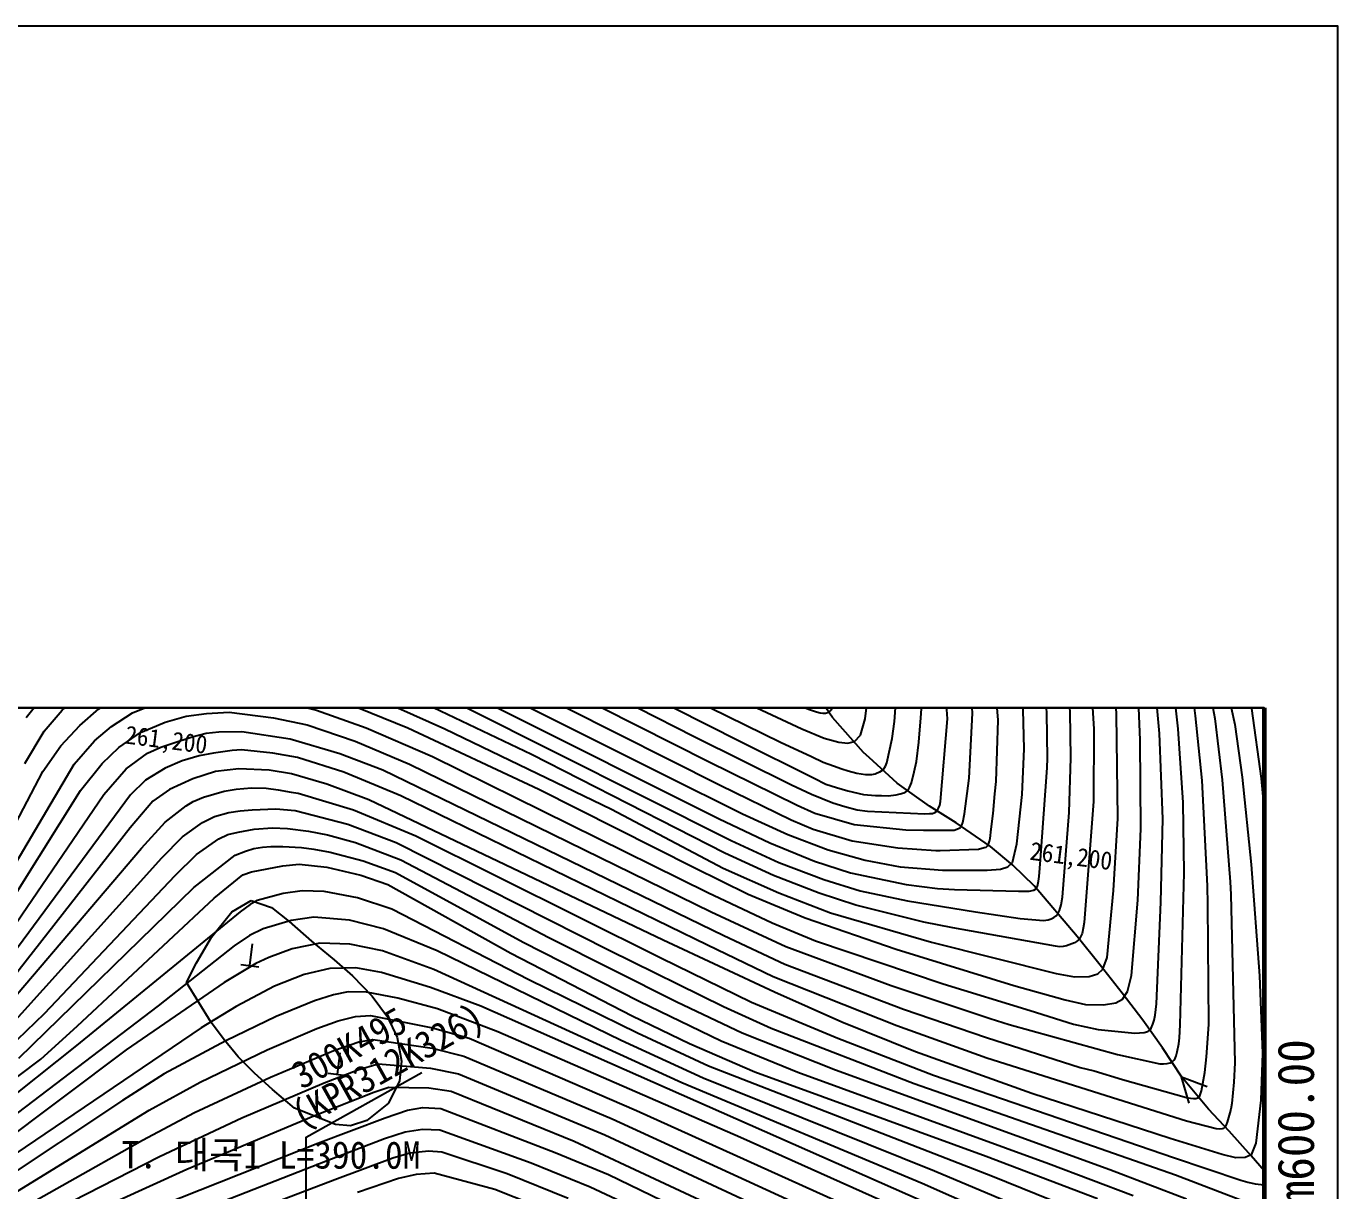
# Model space of a CAD drawing. Header units: millimetres. Extents: x 18534 to 19330, y 1103 to 1809.
# Drawn here: x 19186.1 to 19329.9, y 1491.5 to 1619.1 of the extents above; entities that cross this region are included whole.
import ezdxf
from ezdxf.enums import TextEntityAlignment as Align
from ezdxf.xclip import XClip

# ---------------------------------------------------------------- set-up
doc = ezdxf.new("R2010")
doc.units = ezdxf.units.MM
doc.header["$LTSCALE"] = 10
doc.header["$MEASUREMENT"] = 0
doc.header["$XCLIPFRAME"] = 2
doc.linetypes.add('A-CENTR01', pattern=[2, 1.25, -0.25, 0.25, -0.25])
doc.layers.add('TN-MACL', color=6, linetype='A-CENTR01')
doc.layers.add('TZ-BASE', color=253, linetype='Continuous')
doc.layers.add('TX-PAPR', color=2, linetype='Continuous', plot=False)
doc.styles.add('GR', font='GulimChe.ttf')
doc.styles.add('HANA', font='GulimChe.ttf')
doc.styles.add('굴림체', font='GulimChe.ttf')

# ---------------------------------------------------------------- blocks, each defined once
blk = doc.blocks.new('JD-DFMKFD4RX')
at = {"layer": 'TZ-BASE'}
for p, q in [((597.68, 94, 146), (642.59, 71.3, 146)), ((596.41, 92.63, 147), (637.52, 71.87, 147)), ((698.63, 74.91, 161), (695.33, 92.71, 161)), ((595.22, 91.21, 148), (639.07, 69.13, 148)), ((594.63, 89.52, 149), (640.35, 66.53, 149)), ((693.19, 89.98, 160), (696.76, 73.19, 160)), ((593.67, 87.97, 150), (634.16, 67.68, 150)), ((692.11, 86.77, 159), (694.58, 73.82, 159)), ((597.24, 84.37, 151), (640.27, 62.83, 151)), ((692.48, 74.13, 158), (691.27, 81.88, 158)), ((668.01, 74.42, 148), (667.7, 79.25, 148)), ((673.56, 74.77, 150), (673.02, 79.45, 150)), ((676.18, 74.4, 151), (675.64, 79.62, 151)), ((678.72, 74.56, 152), (678.18, 80.17, 152)), ((683.82, 74.3, 154), (683.39, 80.13, 154)), ((688.51, 72.17, 156), (687.89, 79.66, 156)), ((690.56, 72.7, 157), (689.79, 79.58, 157)), ((606.14, 78.24, 152), (641.57, 60.46, 152)), ((631.73, 78.73, 145), (646.98, 71.23, 145)), ((636.67, 78.6, 144), (649.32, 72.69, 144)), ((641.29, 78.52, 143), (650.16, 74.8, 143)), ((670.82, 73.63, 149), (670.54, 78, 149)), ((681.02, 77.81, 153), (681.31, 72.69, 153)), ((686.41, 71.46, 155), (686.1, 78.31, 155)), ((566.33, 76.45, 153), (564.28, 73.92, 153)), ((568.24, 74.76, 154), (570.57, 76.76, 154)), ((572.26, 74.88, 155), (574.87, 76.57, 155)), ((601.55, 76.55, 154), (610.2, 72.71, 154)), ((619.68, 69.88, 153), (603.54, 77.57, 153)), ((652.68, 73.93, 130.61), (650.25, 77.39, 130.61)), ((656.25, 73.8, 144), (656.76, 77.55, 144)), ((566.25, 72.45, 154), (568.24, 74.76, 154)), ((570.17, 73.08, 155), (572.26, 74.88, 155)), ((575.95, 74.45, 156), (578.08, 75.32, 156)), ((592.9, 75.55, 156), (596.11, 74.75, 156)), ((600.14, 75.24, 155), (606.12, 72.81, 155)), ((650.16, 74.8, 143), (650.92, 74.56, 143)), ((652.54, 74.75, 143), (652.75, 75.19, 143)), ((659.49, 73.5, 145), (659.6, 75.3, 145)), ((662.37, 73.89, 146), (662.44, 74.89, 146)), ((662.44, 74.89, 146), (662.45, 75.07, 146)), ((665.22, 74.81, 147), (665.24, 75.19, 147)), ((665.28, 73.81, 147), (665.22, 74.81, 147)), ((673.68, 70.49, 150), (673.56, 74.77, 150)), ((699.69, 67.25, 161), (698.63, 74.91, 161)), ((573.64, 72.95, 156), (575.95, 74.45, 156)), ((578.57, 73.01, 157), (579.52, 73.43, 157)), ((579.52, 73.43, 157), (581.82, 74.09, 157)), ((581.82, 74.09, 157), (584.05, 74.38, 157)), ((584.05, 74.38, 157), (586.54, 74.51, 157)), ((586.54, 74.51, 157), (591.39, 73.9, 157)), ((591.39, 73.9, 157), (595.08, 73.12, 157)), ((596.11, 74.75, 156), (601.55, 72.81, 156)), ((650.92, 74.56, 143), (651.31, 74.45, 143)), ((651.31, 74.45, 143), (651.61, 74.41, 143)), ((651.61, 74.41, 143), (651.91, 74.43, 143)), ((651.91, 74.43, 143), (652.16, 74.47, 143)), ((652.16, 74.47, 143), (652.29, 74.54, 143)), ((652.29, 74.54, 143), (652.54, 74.75, 143)), ((656.06, 70.09, 130.61), (652.68, 73.93, 130.61)), ((655.73, 72.02, 144), (656.25, 73.8, 144)), ((659.23, 71.63, 145), (659.49, 73.5, 145)), ((662.14, 71.25, 146), (662.37, 73.89, 146)), ((664.53, 64.74, 147), (665.28, 73.81, 147)), ((667.67, 67.31, 148), (668.01, 74.42, 148)), ((670.63, 66.94, 149), (670.82, 73.63, 149)), ((676.24, 69.47, 151), (676.18, 74.4, 151)), ((678.8, 69.52, 152), (678.72, 74.56, 152)), ((683.94, 62.88, 154), (683.82, 74.3, 154)), ((693.19, 67.05, 158), (692.48, 74.13, 158)), ((694.58, 73.82, 159), (695.4, 67.12, 159)), ((564.16, 68.89, 154), (566.25, 72.45, 154)), ((568.11, 70.85, 155), (570.17, 73.08, 155)), ((571.79, 71.4, 156), (573.64, 72.95, 156)), ((574.44, 70.64, 157), (576.83, 72.28, 157)), ((576.83, 72.28, 157), (578.57, 73.01, 157)), ((582.48, 71.82, 158), (584.03, 72.24, 158)), ((584.03, 72.24, 158), (585.41, 72.37, 158)), ((585.41, 72.37, 158), (587.93, 72.42, 158)), ((587.93, 72.42, 158), (593.22, 71.62, 158)), ((595.08, 73.12, 157), (600.36, 71.33, 157)), ((601.55, 72.81, 156), (608.82, 69.67, 156)), ((606.12, 72.81, 155), (620.48, 66.09, 155)), ((610.2, 72.71, 154), (628.46, 63.89, 154)), ((649.32, 72.69, 144), (651.75, 71.67, 144)), ((655.1, 71.31, 144), (655.73, 72.02, 144)), ((681.31, 72.69, 153), (681.29, 64.75, 153)), ((688.87, 62.85, 156), (688.51, 72.17, 156)), ((691.1, 64.61, 157), (690.56, 72.7, 157)), ((696.76, 73.19, 160), (697.59, 67.39, 160)), ((566.12, 68.03, 155), (568.11, 70.85, 155)), ((569.55, 68.83, 156), (571.79, 71.4, 156)), ((572.61, 68.89, 157), (574.44, 70.64, 157)), ((577.61, 70.03, 158), (579.05, 70.69, 158)), ((579.05, 70.69, 158), (580.36, 71.14, 158)), ((580.36, 71.14, 158), (582.48, 71.82, 158)), ((593.22, 71.62, 158), (598.68, 70, 158)), ((600.36, 71.33, 157), (606.33, 68.84, 157)), ((637.52, 71.87, 147), (648.19, 66.56, 147)), ((642.59, 71.3, 146), (650.53, 67.35, 146)), ((646.98, 71.23, 145), (650.37, 69.66, 145)), ((651.75, 71.67, 144), (653.38, 71.22, 144)), ((653.38, 71.22, 144), (654.36, 71.14, 144)), ((654.36, 71.14, 144), (655.1, 71.31, 144)), ((658.62, 68.98, 145), (659.23, 71.63, 145)), ((661.89, 69.12, 146), (662.14, 71.25, 146)), ((673.47, 65.49, 150), (673.68, 70.49, 150)), ((686.47, 61.73, 155), (686.41, 71.46, 155)), ((575.25, 68.32, 158), (577.61, 70.03, 158)), ((581.4, 69.2, 159), (579.54, 68.38, 159)), ((583.25, 69.73, 159), (581.4, 69.2, 159)), ((584.82, 70.02, 159), (583.25, 69.73, 159)), ((586.87, 70.32, 159), (584.82, 70.02, 159)), ((587.9, 70.38, 159), (586.87, 70.32, 159)), ((591.32, 70.05, 159), (587.9, 70.38, 159)), ((594.03, 69.56, 159), (591.32, 70.05, 159)), ((599.1, 67.95, 159), (594.03, 69.56, 159)), ((598.68, 70, 158), (603.4, 68.19, 158)), ((608.82, 69.67, 156), (639.02, 54.77, 156)), ((640.88, 59.09, 153), (619.68, 69.88, 153)), ((639.07, 69.13, 148), (648.79, 64.33, 148)), ((650.37, 69.66, 145), (651.67, 69.05, 145)), ((651.67, 69.05, 145), (652.79, 68.64, 145)), ((656.69, 69.55, 130.61), (656.06, 70.09, 130.61)), ((659.78, 66.76, 130.61), (656.69, 69.55, 130.61)), ((661.64, 67.97, 146), (661.89, 69.12, 146)), ((676.19, 68.41, 151), (676.24, 69.47, 151)), ((678.63, 63.53, 152), (678.8, 69.52, 152)), ((557.8, 52.12, 155), (566.12, 68.03, 155)), ((557.92, 49.25, 156), (569.55, 68.83, 156)), ((570.24, 65.93, 157), (572.61, 68.89, 157)), ((572.8, 65.52, 158), (575.25, 68.32, 158)), ((579.54, 68.38, 159), (577.39, 67.06, 159)), ((585.04, 68.02, 160), (582.58, 67.23, 160)), ((587.6, 68.3, 160), (585.04, 68.02, 160)), ((590.92, 68.17, 160), (587.6, 68.3, 160)), ((593.38, 67.77, 160), (590.92, 68.17, 160)), ((597.25, 66.65, 160), (593.38, 67.77, 160)), ((605.38, 65.35, 159), (599.1, 67.95, 159)), ((603.4, 68.19, 158), (640.77, 50.05, 158)), ((606.33, 68.84, 157), (639.36, 52.66, 157)), ((634.16, 67.68, 150), (642.82, 63.37, 150)), ((652.79, 68.64, 145), (653.7, 68.33, 145)), ((653.7, 68.33, 145), (654.4, 68.09, 145)), ((654.4, 68.09, 145), (655.36, 67.85, 145)), ((655.36, 67.85, 145), (656.3, 67.7, 145)), ((656.3, 67.7, 145), (656.73, 67.68, 145)), ((656.73, 67.68, 145), (656.97, 67.69, 145)), ((656.97, 67.69, 145), (657.18, 67.72, 145)), ((657.18, 67.72, 145), (657.34, 67.77, 145)), ((657.34, 67.77, 145), (657.59, 67.87, 145)), ((657.59, 67.87, 145), (657.87, 67.99, 145)), ((657.87, 67.99, 145), (658.14, 68.16, 145)), ((658.14, 68.16, 145), (658.3, 68.33, 145)), ((658.3, 68.33, 145), (658.47, 68.59, 145)), ((658.47, 68.59, 145), (658.62, 68.98, 145)), ((661.35, 66.77, 146), (661.64, 67.97, 146)), ((675.48, 58.36, 151), (676.19, 68.41, 151)), ((577.39, 67.06, 159), (575.73, 65.45, 159)), ((582.58, 67.23, 160), (580.02, 66.06, 160)), ((587.3, 66.09, 161), (589.01, 66.23, 161)), ((589.01, 66.23, 161), (590.6, 66.2, 161)), ((590.6, 66.2, 161), (591.92, 66, 161)), ((601.87, 64.91, 160), (597.25, 66.65, 160)), ((640.35, 66.53, 149), (648.15, 62.71, 149)), ((648.19, 66.56, 147), (650.36, 65.53, 147)), ((650.53, 67.35, 146), (650.65, 67.31, 146)), ((650.65, 67.31, 146), (651.94, 66.64, 146)), ((651.94, 66.64, 146), (653.1, 66.26, 146)), ((653.1, 66.26, 146), (654.37, 65.91, 146)), ((663.31, 64.21, 130.61), (659.78, 66.76, 130.61)), ((660.96, 65.97, 146), (661.13, 66.26, 146)), ((661.13, 66.26, 146), (661.35, 66.77, 146)), ((667.15, 63.39, 148), (667.67, 67.31, 148)), ((670.47, 65.57, 149), (670.63, 66.94, 149)), ((693.78, 55.49, 158), (693.19, 67.05, 158)), ((695.4, 67.12, 159), (696.28, 55.95, 159)), ((697.59, 67.39, 160), (698.57, 57.84, 160)), ((700, 64.13, 161), (699.69, 67.25, 161)), ((559.48, 48.78, 157), (570.24, 65.93, 157)), ((560.61, 47.64, 158), (572.8, 65.52, 158)), ((575.73, 65.45, 159), (561.58, 46.32, 159)), ((578.19, 64.78, 160), (575.68, 61.84, 160)), ((580.02, 66.06, 160), (578.19, 64.78, 160)), ((581.82, 64.26, 161), (582.6, 64.72, 161)), ((582.6, 64.72, 161), (583.73, 65.2, 161)), ((583.73, 65.2, 161), (586.01, 65.86, 161)), ((586.01, 65.86, 161), (587.3, 66.09, 161)), ((591.92, 66, 161), (593.33, 65.76, 161)), ((593.33, 65.76, 161), (594.1, 65.65, 161)), ((594.1, 65.65, 161), (600.19, 63.84, 161)), ((634.12, 49.55, 160), (601.87, 64.91, 160)), ((638.96, 49, 159), (605.38, 65.35, 159)), ((620.48, 66.09, 155), (637.53, 57.49, 155)), ((650.36, 65.53, 147), (652.7, 64.59, 147)), ((654.37, 65.91, 146), (656.09, 65.5, 146)), ((656.09, 65.5, 146), (657.39, 65.41, 146)), ((657.39, 65.41, 146), (658.04, 65.38, 146)), ((658.04, 65.38, 146), (658.77, 65.36, 146)), ((658.77, 65.36, 146), (659.64, 65.46, 146)), ((659.64, 65.46, 146), (660.1, 65.56, 146)), ((660.1, 65.56, 146), (660.5, 65.68, 146)), ((660.5, 65.68, 146), (660.72, 65.79, 146)), ((660.72, 65.79, 146), (660.96, 65.97, 146)), ((664.43, 64.34, 147), (664.53, 64.74, 147)), ((670.28, 63.43, 149), (670.47, 65.57, 149)), ((672.89, 60.08, 150), (673.47, 65.49, 150)), ((681.29, 64.75, 153), (680.27, 51.47, 153)), ((579.53, 62.47, 161), (581.82, 64.26, 161)), ((584.92, 63.11, 162), (586.52, 63.52, 162)), ((586.52, 63.52, 162), (587.76, 63.73, 162)), ((587.76, 63.73, 162), (589.06, 63.84, 162)), ((589.06, 63.84, 162), (591.66, 63.92, 162)), ((591.66, 63.92, 162), (593.78, 63.76, 162)), ((593.78, 63.76, 162), (599.54, 62.26, 162)), ((600.19, 63.84, 161), (607.02, 60.98, 161)), ((628.46, 63.89, 154), (640.7, 57.45, 154)), ((642.82, 63.37, 150), (647.77, 61.11, 150)), ((648.79, 64.33, 148), (650.75, 63.47, 148)), ((650.75, 63.47, 148), (655.06, 62.22, 148)), ((652.7, 64.59, 147), (654.04, 64.19, 147)), ((654.04, 64.19, 147), (655.39, 63.82, 147)), ((655.39, 63.82, 147), (656.53, 63.67, 147)), ((656.53, 63.67, 147), (662.8, 63.4, 147)), ((662.8, 63.4, 147), (663.32, 63.41, 147)), ((666.24, 62.41, 130.61), (663.31, 64.21, 130.61)), ((663.32, 63.41, 147), (663.64, 63.41, 147)), ((663.64, 63.41, 147), (663.9, 63.53, 147)), ((663.9, 63.53, 147), (664.06, 63.64, 147)), ((664.06, 63.64, 147), (664.17, 63.77, 147)), ((664.17, 63.77, 147), (664.29, 63.99, 147)), ((664.29, 63.99, 147), (664.43, 64.34, 147)), ((666.95, 62.44, 148), (667.15, 63.39, 148)), ((670.06, 61.69, 149), (670.28, 63.43, 149)), ((677.88, 54.24, 152), (678.63, 63.53, 152)), ((691.23, 56.93, 157), (691.1, 64.61, 157)), ((575.68, 61.84, 160), (562.62, 45.12, 160)), ((576.94, 59.62, 161), (579.53, 62.47, 161)), ((581.43, 60.87, 162), (583.62, 62.45, 162)), ((583.62, 62.45, 162), (584.92, 63.11, 162)), ((589.27, 61.71, 163), (591.31, 61.84, 163)), ((591.31, 61.84, 163), (592.95, 61.77, 163)), ((599.54, 62.26, 162), (604.84, 60.25, 162)), ((640.27, 62.83, 151), (645.79, 60.19, 151)), ((648.15, 62.71, 149), (650.54, 61.71, 149)), ((655.06, 62.22, 148), (660.7, 61.64, 148)), ((669.99, 59.79, 130.61), (666.24, 62.41, 130.61)), ((666.47, 61.76, 148), (666.71, 61.9, 148)), ((666.71, 61.9, 148), (666.86, 62.13, 148)), ((666.86, 62.13, 148), (666.95, 62.44, 148)), ((683.46, 54.97, 154), (683.94, 62.88, 154)), ((688.68, 53.7, 156), (688.87, 62.85, 156)), ((579.17, 58.55, 162), (581.43, 60.87, 162)), ((582.98, 58.94, 163), (585.41, 60.64, 163)), ((585.41, 60.64, 163), (586.41, 61.12, 163)), ((586.41, 61.12, 163), (587.54, 61.39, 163)), ((587.54, 61.39, 163), (589.27, 61.71, 163)), ((592.95, 61.77, 163), (595.24, 61.49, 163)), ((595.24, 61.49, 163), (597.33, 61.08, 163)), ((597.33, 61.08, 163), (600.38, 60.26, 163)), ((607.02, 60.98, 161), (633.85, 47.62, 161)), ((641.57, 60.46, 152), (646.81, 58.06, 152)), ((647.77, 61.11, 150), (652.21, 59.44, 150)), ((650.54, 61.71, 149), (654.84, 60.42, 149)), ((654.84, 60.42, 149), (659.82, 59.65, 149)), ((660.7, 61.64, 148), (662.66, 61.59, 148)), ((662.66, 61.59, 148), (666.01, 61.6, 148)), ((666.01, 61.6, 148), (666.47, 61.76, 148)), ((669.77, 60.07, 149), (669.88, 60.39, 149)), ((669.88, 60.39, 149), (669.95, 60.7, 149)), ((669.95, 60.7, 149), (670.06, 61.69, 149)), ((686.13, 53.92, 155), (686.47, 61.73, 155)), ((559.14, 38.74, 161), (576.94, 59.62, 161)), ((587.21, 58.84, 164), (588.34, 59.3, 164)), ((588.34, 59.3, 164), (589.25, 59.57, 164)), ((589.25, 59.57, 164), (590.19, 59.73, 164)), ((590.19, 59.73, 164), (591.13, 59.81, 164)), ((591.13, 59.81, 164), (592.42, 59.81, 164)), ((592.42, 59.81, 164), (594.46, 59.69, 164)), ((594.46, 59.69, 164), (595.81, 59.52, 164)), ((595.81, 59.52, 164), (597.63, 59.2, 164)), ((597.63, 59.2, 164), (601.24, 58.25, 164)), ((600.38, 60.26, 163), (605.38, 58.36, 163)), ((604.84, 60.25, 162), (628.26, 48.42, 162)), ((646.21, 56.63, 153), (640.88, 59.09, 153)), ((645.79, 60.19, 151), (650.72, 58.21, 151)), ((652.21, 59.44, 150), (656.24, 58.31, 150)), ((659.82, 59.65, 149), (664.02, 59.37, 149)), ((664.02, 59.37, 149), (664.49, 59.37, 149)), ((664.49, 59.37, 149), (668.69, 59.51, 149)), ((668.69, 59.51, 149), (669.3, 59.68, 149)), ((669.3, 59.68, 149), (669.51, 59.75, 149)), ((669.51, 59.75, 149), (669.66, 59.87, 149)), ((669.66, 59.87, 149), (669.77, 60.07, 149)), ((672.46, 57.75, 130.61), (669.99, 59.79, 130.61)), ((672.39, 58.05, 150), (672.89, 60.08, 150)), ((561.1, 38.57, 162), (579.17, 58.55, 162)), ((580.62, 56.62, 163), (582.98, 58.94, 163)), ((582.68, 55.33, 164), (587.21, 58.84, 164)), ((589.01, 57.03, 165), (592.42, 57.7, 165)), ((592.42, 57.7, 165), (594.21, 57.87, 165)), ((594.21, 57.87, 165), (597.24, 57.54, 165)), ((597.24, 57.54, 165), (600.97, 56.68, 165)), ((601.24, 58.25, 164), (604.76, 56.97, 164)), ((605.38, 58.36, 163), (621.58, 49.82, 163)), ((646.81, 58.06, 152), (651.74, 56.18, 152)), ((650.72, 58.21, 151), (654.65, 56.93, 151)), ((656.24, 58.31, 150), (660.11, 57.58, 150)), ((660.11, 57.58, 150), (664.75, 57.2, 150)), ((671.08, 57.31, 150), (671.9, 57.59, 150)), ((671.9, 57.59, 150), (672.39, 58.05, 150)), ((674.78, 55.5, 130.61), (672.46, 57.75, 130.61)), ((675.34, 56.52, 151), (675.48, 58.36, 151)), ((698.57, 57.84, 160), (699.49, 45.64, 160)), ((566.31, 41.52, 163), (580.62, 56.62, 163)), ((584.89, 54.14, 165), (588.06, 56.7, 165)), ((588.06, 56.7, 165), (589.01, 57.03, 165)), ((600.97, 56.68, 165), (603.94, 55.66, 165)), ((604.76, 56.97, 164), (618.78, 49.34, 164)), ((637.53, 57.49, 155), (643.44, 54.58, 155)), ((640.7, 57.45, 154), (646.78, 54.73, 154)), ((651.22, 54.68, 153), (646.21, 56.63, 153)), ((651.74, 56.18, 152), (655.72, 54.95, 152)), ((654.65, 56.93, 151), (660.76, 55.66, 151)), ((664.75, 57.2, 150), (669.64, 57.22, 150)), ((669.64, 57.22, 150), (671.08, 57.31, 150)), ((675.25, 55.99, 151), (675.34, 56.52, 151)), ((690.8, 40.26, 157), (691.23, 56.93, 157)), ((563.48, 36.62, 164), (582.68, 55.33, 164)), ((592.47, 54.64, 166), (589.63, 53.9, 166)), ((594.56, 54.94, 166), (592.47, 54.64, 166)), ((596.95, 54.86, 166), (594.56, 54.94, 166)), ((600.6, 54.19, 166), (596.95, 54.86, 166)), ((603.94, 55.66, 165), (617.43, 48.12, 165)), ((639.02, 54.77, 156), (646.06, 51.45, 156)), ((646.78, 54.73, 154), (652.44, 52.53, 154)), ((655.22, 53.37, 153), (651.22, 54.68, 153)), ((655.72, 54.95, 152), (660.89, 53.84, 152)), ((660.76, 55.66, 151), (664.19, 55.2, 151)), ((664.19, 55.2, 151), (666.05, 55.08, 151)), ((666.05, 55.08, 151), (673.08, 54.93, 151)), ((673.08, 54.93, 151), (674.24, 54.92, 151)), ((674.24, 54.92, 151), (674.74, 55.02, 151)), ((674.74, 55.02, 151), (674.91, 55.12, 151)), ((679.5, 49.96, 130.61), (674.78, 55.5, 130.61)), ((674.91, 55.12, 151), (675, 55.22, 151)), ((675, 55.22, 151), (675.07, 55.33, 151)), ((675.07, 55.33, 151), (675.13, 55.47, 151)), ((675.13, 55.47, 151), (675.19, 55.63, 151)), ((675.19, 55.63, 151), (675.25, 55.99, 151)), ((682.78, 47.66, 154), (683.46, 54.97, 154)), ((693.8, 53.45, 158), (693.78, 55.49, 158)), ((696.28, 55.95, 159), (696.33, 54.53, 159)), ((569.87, 40.11, 165), (584.89, 54.14, 165)), ((586.83, 52.65, 172.54), (588.95, 53.89, 172.54)), ((588.86, 53.45, 166), (587.76, 52.64, 166)), ((589.63, 53.9, 166), (588.86, 53.45, 166)), ((588.95, 53.89, 172.54), (591.19, 53.14, 172.54)), ((604.38, 52.94, 166), (600.6, 54.19, 166)), ((643.44, 54.58, 155), (649.67, 51.99, 155)), ((662.67, 51.53, 153), (655.22, 53.37, 153)), ((660.89, 53.84, 152), (668.35, 52.63, 152)), ((677.55, 52.8, 152), (677.75, 53.41, 152)), ((677.75, 53.41, 152), (677.88, 54.24, 152)), ((685.46, 45.67, 155), (686.13, 53.92, 155)), ((688.18, 42.56, 156), (688.68, 53.7, 156)), ((693.94, 40.31, 158), (693.8, 53.45, 158)), ((696.33, 54.53, 159), (696.78, 36.09, 159)), ((587.76, 52.64, 166), (569.82, 38, 166)), ((584.62, 49.87, 172.54), (586.83, 52.65, 172.54)), ((591.19, 53.14, 172.54), (593.13, 51.58, 172.54)), ((595.81, 52.07, 167), (593.33, 51.71, 167)), ((599.73, 51.74, 167), (595.81, 52.07, 167)), ((619.41, 45.2, 166), (604.38, 52.94, 166)), ((639.36, 52.66, 157), (647.57, 48.84, 157)), ((649.67, 51.99, 155), (659.66, 48.54, 155)), ((652.44, 52.53, 154), (663.51, 49.32, 154)), ((668.35, 52.63, 152), (673.23, 51.93, 152)), ((673.23, 51.93, 152), (675.79, 51.7, 152)), ((675.79, 51.7, 152), (676.31, 51.78, 152)), ((676.31, 51.78, 152), (676.66, 51.88, 152)), ((676.66, 51.88, 152), (676.94, 52.01, 152)), ((676.94, 52.01, 152), (677.18, 52.2, 152)), ((677.18, 52.2, 152), (677.36, 52.44, 152)), ((677.36, 52.44, 152), (677.55, 52.8, 152)), ((590.26, 50.77, 167), (588.77, 50.07, 167)), ((593.33, 51.71, 167), (590.26, 50.77, 167)), ((593.13, 51.58, 172.54), (595.57, 49.44, 172.54)), ((603.48, 50.77, 167), (599.73, 51.74, 167)), ((609.33, 48.36, 167), (603.48, 50.77, 167)), ((646.06, 51.45, 156), (650.82, 49.47, 156)), ((665.87, 50.88, 153), (662.67, 51.53, 153)), ((677.13, 48.87, 153), (665.87, 50.88, 153)), ((680.17, 50.85, 153), (680.03, 50.29, 153)), ((680.27, 51.47, 153), (680.17, 50.85, 153)), ((587.08, 48.94, 167), (578.75, 42.34, 167)), ((582.95, 47.05, 172.54), (584.62, 49.87, 172.54)), ((588.77, 50.07, 167), (587.08, 48.94, 167)), ((588.82, 46.76, 168), (589.12, 49.14, 168)), ((596.49, 49.2, 168), (593.45, 48.58, 168)), ((595.57, 49.44, 172.54), (598.04, 47.39, 172.54)), ((599.76, 49.11, 168), (596.49, 49.2, 168)), ((603.34, 48.36, 168), (599.76, 49.11, 168)), ((618.78, 49.34, 164), (631.5, 42.86, 164)), ((621.58, 49.82, 163), (635.63, 42.8, 163)), ((646.31, 43.83, 160), (634.12, 49.55, 160)), ((646.18, 45.54, 159), (638.96, 49, 159)), ((640.77, 50.05, 158), (647.46, 46.93, 158)), ((650.82, 49.47, 156), (664.81, 44.76, 156)), ((663.51, 49.32, 154), (677.19, 45.88, 154)), ((678.33, 48.93, 153), (677.95, 48.85, 153)), ((678.63, 49.03, 153), (678.33, 48.93, 153)), ((678.91, 49.13, 153), (678.63, 49.03, 153)), ((679.19, 49.25, 153), (678.91, 49.13, 153)), ((679.42, 49.4, 153), (679.19, 49.25, 153)), ((679.61, 49.53, 153), (679.42, 49.4, 153)), ((682.01, 46.81, 130.61), (679.5, 49.96, 130.61)), ((679.74, 49.68, 153), (679.61, 49.53, 153)), ((679.87, 49.9, 153), (679.74, 49.68, 153)), ((680.03, 50.29, 153), (679.87, 49.9, 153)), ((590.88, 47.64, 168), (589.47, 46.99, 168)), ((593.45, 48.58, 168), (590.88, 47.64, 168)), ((608.99, 46.34, 168), (603.34, 48.36, 168)), ((629.53, 38.56, 167), (609.33, 48.36, 167)), ((617.43, 48.12, 165), (630.72, 41.27, 165)), ((628.26, 48.42, 162), (640.72, 42.29, 162)), ((633.85, 47.62, 161), (643.8, 42.76, 161)), ((647.57, 48.84, 157), (659.1, 44.59, 157)), ((659.66, 48.54, 155), (672.55, 44.59, 155)), ((677.55, 48.83, 153), (677.13, 48.87, 153)), ((677.95, 48.85, 153), (677.55, 48.83, 153)), ((682.3, 46.38, 154), (682.78, 47.66, 154)), ((581.87, 44.89, 172.54), (582.95, 47.05, 172.54)), ((589.47, 46.99, 168), (586.01, 44.89, 168)), ((587.83, 46.89, 168), (589.81, 46.63, 168)), ((597.59, 46.44, 169), (594.78, 45.77, 169)), ((600.43, 46.5, 169), (597.59, 46.44, 169)), ((598.04, 47.39, 172.54), (600.06, 45.62, 172.54)), ((603.24, 46, 169), (600.43, 46.5, 169)), ((636.17, 33.9, 168), (608.99, 46.34, 168)), ((647.46, 46.93, 158), (660.45, 42, 158)), ((681.76, 45.86, 154), (682.3, 46.38, 154)), ((684.42, 43.75, 130.61), (682.01, 46.81, 130.61)), ((586.01, 44.89, 168), (575.24, 37.51, 168)), ((584.56, 40.53, 172.54), (581.87, 44.89, 172.54)), ((594.78, 45.77, 169), (591.5, 44.51, 169)), ((600.06, 45.62, 172.54), (602.23, 43.42, 172.54)), ((608.61, 44.36, 169), (603.24, 46, 169)), ((631.3, 39.35, 166), (619.41, 45.2, 166)), ((659.73, 40.14, 159), (646.18, 45.54, 159)), ((659.1, 44.59, 157), (669.96, 40.95, 157)), ((664.81, 44.76, 156), (674.36, 41.84, 156)), ((672.55, 44.59, 155), (678.19, 42.99, 155)), ((677.19, 45.88, 154), (679.2, 45.51, 154)), ((679.2, 45.51, 154), (680.82, 45.57, 154)), ((680.82, 45.57, 154), (681.76, 45.86, 154)), ((685.01, 43.91, 155), (685.46, 45.67, 155)), ((699.49, 45.64, 160), (699.82, 37.18, 160)), ((591.5, 44.51, 169), (587.32, 42.28, 169)), ((597.97, 43.56, 170), (595.89, 42.88, 170)), ((599.6, 43.87, 170), (597.97, 43.56, 170)), ((601.59, 43.86, 170), (599.6, 43.87, 170)), ((605.04, 43.19, 170), (601.59, 43.86, 170)), ((602.23, 43.42, 172.54), (603.89, 41.16, 172.54)), ((609.39, 42.01, 170), (605.04, 43.19, 170)), ((614.12, 42.3, 169), (608.61, 44.36, 169)), ((653.69, 40.57, 160), (646.31, 43.83, 160)), ((686.71, 40.76, 130.61), (684.42, 43.75, 130.61)), ((684.47, 43.09, 155), (685.01, 43.91, 155)), ((578.75, 42.34, 167), (558.19, 26.71, 167)), ((587.32, 42.28, 169), (583.48, 39.94, 169)), ((595.89, 42.88, 170), (591.68, 41.17, 170)), ((616.01, 39.5, 170), (609.39, 42.01, 170)), ((662.5, 20.95, 169), (614.12, 42.3, 169)), ((631.5, 42.86, 164), (640.49, 38.53, 164)), ((635.63, 42.8, 163), (642.79, 39.39, 163)), ((640.72, 42.29, 162), (645.97, 39.89, 162)), ((643.8, 42.76, 161), (653.27, 38.79, 161)), ((660.45, 42, 158), (669.56, 38.88, 158)), ((674.36, 41.84, 156), (679.08, 40.35, 156)), ((678.19, 42.99, 155), (680.39, 42.51, 155)), ((680.39, 42.51, 155), (682.39, 42.44, 155)), ((682.39, 42.44, 155), (683.72, 42.68, 155)), ((683.72, 42.68, 155), (684.47, 43.09, 155)), ((688.05, 41.31, 156), (688.18, 42.56, 156)), ((561.34, 36.77, 163), (566.31, 41.52, 163)), ((586.05, 38.59, 172.54), (584.56, 40.53, 172.54)), ((591.68, 41.17, 170), (586.19, 38.53, 170)), ((596.16, 39.86, 171), (598.51, 40.71, 171)), ((598.51, 40.71, 171), (600.38, 41.19, 171)), ((600.38, 41.19, 171), (602.04, 41.29, 171)), ((602.04, 41.29, 171), (608.84, 39.94, 171)), ((603.89, 41.16, 172.54), (604.97, 38.89, 172.54)), ((630.72, 41.27, 165), (637, 38.23, 165)), ((661.77, 37.31, 160), (653.69, 40.57, 160)), ((669.96, 40.95, 157), (672.05, 40.31, 157)), ((672.05, 40.31, 157), (683.93, 37, 157)), ((679.08, 40.35, 156), (681.81, 39.77, 156)), ((688.83, 37.76, 130.61), (686.71, 40.76, 130.61)), ((687.59, 39.91, 156), (687.8, 40.33, 156)), ((687.8, 40.33, 156), (687.95, 40.77, 156)), ((687.95, 40.77, 156), (688.05, 41.31, 156)), ((690.7, 38.83, 157), (690.8, 40.26, 157)), ((693.68, 36.77, 158), (693.94, 40.31, 158)), ((583.48, 39.94, 169), (559.93, 24, 169)), ((565.91, 36.52, 165), (569.87, 40.11, 165)), ((590.7, 37.52, 171), (596.16, 39.86, 171)), ((604.97, 38.89, 172.54), (605.43, 36.29, 172.54)), ((608.84, 39.94, 171), (612.84, 38.8, 171)), ((642.6, 27.93, 170), (616.01, 39.5, 170)), ((639.08, 35.72, 166), (631.3, 39.35, 166)), ((642.79, 39.39, 163), (653.01, 35.32, 163)), ((645.97, 39.89, 162), (661.64, 33.84, 162)), ((669.59, 36.63, 159), (659.73, 40.14, 159)), ((669.56, 38.88, 158), (679.83, 35.6, 158)), ((681.81, 39.77, 156), (685.83, 39.37, 156)), ((685.83, 39.37, 156), (686.83, 39.42, 156)), ((686.83, 39.42, 156), (687.24, 39.53, 156)), ((687.24, 39.53, 156), (687.46, 39.7, 156)), ((687.46, 39.7, 156), (687.59, 39.91, 156)), ((690.62, 38.19, 157), (690.7, 38.83, 157)), ((569.82, 38, 166), (557.32, 28.07, 166)), ((575.24, 37.51, 168), (559.06, 25.36, 168)), ((586.19, 38.53, 170), (579.42, 34.91, 170)), ((583.35, 34, 171), (590.7, 37.52, 171)), ((587.54, 36.75, 172.54), (586.05, 38.59, 172.54)), ((591.08, 34.55, 172), (598.01, 37.45, 172)), ((598.01, 37.45, 172), (600.76, 38.39, 172)), ((600.76, 38.39, 172), (602.28, 38.67, 172)), ((602.28, 38.67, 172), (608.81, 37.7, 172)), ((608.81, 37.7, 172), (612.28, 36.83, 172)), ((612.84, 38.8, 171), (631.21, 30.88, 171)), ((638.51, 34.42, 167), (629.53, 38.56, 167)), ((637, 38.23, 165), (644.17, 35.13, 165)), ((640.49, 38.53, 164), (648.86, 35.09, 164)), ((653.27, 38.79, 161), (663.73, 34.75, 161)), ((690.95, 34.54, 130.61), (688.83, 37.76, 130.61)), ((690.47, 37.29, 157), (690.62, 38.19, 157)), ((556.45, 29.43, 165), (565.91, 36.52, 165)), ((589.34, 34.96, 172.54), (587.54, 36.75, 172.54)), ((598.41, 34.83, 173.27), (598.71, 37.21, 173.27)), ((600.64, 35.33, 173), (602.87, 36, 173)), ((602.87, 36, 173), (608.62, 35.52, 173)), ((605.43, 36.29, 172.54), (605.22, 34.12, 172.54)), ((612.28, 36.83, 172), (628.51, 29.97, 172)), ((674.52, 32.75, 160), (661.77, 37.31, 160)), ((691.48, 29.71, 159), (669.59, 36.63, 159)), ((683.93, 37, 157), (688.55, 35.99, 157)), ((688.55, 35.99, 157), (688.96, 36.01, 157)), ((688.96, 36.01, 157), (689.36, 36.04, 157)), ((689.36, 36.04, 157), (689.67, 36.11, 157)), ((689.67, 36.11, 157), (689.89, 36.2, 157)), ((689.89, 36.2, 157), (690.09, 36.38, 157)), ((690.09, 36.38, 157), (690.23, 36.59, 157)), ((690.23, 36.59, 157), (690.36, 36.87, 157)), ((690.36, 36.87, 157), (690.47, 37.29, 157)), ((693.5, 35.06, 158), (693.68, 36.77, 158)), ((696.78, 36.09, 159), (696.65, 34, 159)), ((699.82, 37.18, 160), (699.63, 32, 160)), ((579.42, 34.91, 170), (574.87, 31.99, 170)), ((582.74, 30.67, 172), (591.08, 34.55, 172)), ((591.31, 33.18, 172.54), (589.34, 34.96, 172.54)), ((596.95, 33.9, 173), (600.64, 35.33, 173)), ((597.41, 34.96, 173.27), (599.4, 34.7, 173.27)), ((608.62, 35.52, 173), (611.68, 34.88, 173)), ((611.68, 34.88, 173), (627.73, 28.21, 173)), ((670.2, 23.63, 166), (639.08, 35.72, 166)), ((644.17, 35.13, 165), (669.52, 25.87, 165)), ((648.86, 35.09, 164), (676.35, 25.08, 164)), ((653.01, 35.32, 163), (683.07, 24.43, 163)), ((663.73, 34.75, 161), (690.07, 25.73, 161)), ((679.83, 35.6, 158), (681.34, 35.21, 158)), ((681.34, 35.21, 158), (684.46, 34.29, 158)), ((691.77, 31.69, 130.61), (690.93, 34.57, 130.61)), ((690.93, 34.57, 130.61), (693.74, 33.52, 130.61)), ((693.9, 31.01, 130.61), (690.95, 34.54, 130.61)), ((693.13, 33.05, 158), (693.5, 35.06, 158)), ((577.76, 30.91, 171), (583.35, 34, 171)), ((587.94, 30.06, 173), (596.95, 33.9, 173)), ((593.72, 31.12, 172.54), (591.31, 33.18, 172.54)), ((602.42, 32.9, 174), (604.04, 33.42, 174)), ((605.22, 34.12, 172.54), (604.01, 31.68, 172.54)), ((604.04, 33.42, 174), (608.43, 33.36, 174)), ((608.43, 33.36, 174), (610.88, 32.98, 174)), ((662.51, 22.87, 168), (636.17, 33.9, 168)), ((663.87, 24.22, 167), (638.51, 34.42, 167)), ((661.64, 33.84, 162), (690.26, 23.82, 162)), ((684.46, 34.29, 158), (691.49, 32.32, 158)), ((696.65, 34, 159), (696.43, 31.65, 159)), ((574.87, 31.99, 170), (560.8, 22.64, 170)), ((595.82, 30.3, 174), (602.42, 32.9, 174)), ((604.01, 31.68, 172.54), (601.65, 29.8, 172.54)), ((610.88, 32.98, 174), (624.37, 27.53, 174)), ((689.68, 27.81, 160), (674.52, 32.75, 160)), ((691.49, 32.32, 158), (691.91, 32.24, 158)), ((691.91, 32.24, 158), (692.26, 32.18, 158)), ((692.26, 32.18, 158), (692.49, 32.19, 158)), ((692.49, 32.19, 158), (692.72, 32.25, 158)), ((692.72, 32.25, 158), (692.89, 32.39, 158)), ((692.89, 32.39, 158), (692.99, 32.6, 158)), ((692.99, 32.6, 158), (693.13, 33.05, 158)), ((696.43, 31.65, 159), (696.35, 31.04, 159)), ((699.63, 32, 160), (699.07, 27.3, 160)), ((567.13, 24.38, 171), (577.76, 30.91, 171)), ((577.05, 27.64, 172), (582.74, 30.67, 172)), ((581.92, 24.44, 174), (595.82, 30.3, 174)), ((598.21, 29.36, 172.54), (593.72, 31.12, 172.54)), ((603.64, 30.09, 175), (606.08, 30.91, 175)), ((606.08, 30.91, 175), (607.76, 31.21, 175)), ((607.76, 31.21, 175), (609.75, 31.1, 175)), ((609.75, 31.1, 175), (622.27, 26.28, 175)), ((631.21, 30.88, 171), (655.46, 19.93, 171)), ((696.16, 28.61, 130.61), (693.9, 31.01, 130.61)), ((696.23, 30.62, 159), (695.94, 29.59, 159)), ((696.35, 31.04, 159), (696.23, 30.62, 159)), ((578.92, 25.83, 173), (587.94, 30.06, 173)), ((596.28, 27.3, 175), (603.64, 30.09, 175)), ((599.84, 29.21, 172.54), (598.21, 29.36, 172.54)), ((601.65, 29.8, 172.54), (599.84, 29.21, 172.54)), ((607.74, 28.79, 176), (605.85, 28.52, 176)), ((609.65, 28.73, 176), (607.74, 28.79, 176)), ((628.51, 29.97, 172), (655.91, 17.42, 172)), ((694.74, 28.86, 159), (691.48, 29.71, 159)), ((695.14, 28.82, 159), (694.74, 28.86, 159)), ((695.37, 28.86, 159), (695.14, 28.82, 159)), ((695.53, 28.92, 159), (695.37, 28.86, 159)), ((695.73, 29.09, 159), (695.53, 28.92, 159)), ((695.84, 29.3, 159), (695.73, 29.09, 159)), ((695.94, 29.59, 159), (695.84, 29.3, 159)), ((568.24, 22.66, 172), (577.05, 27.64, 172)), ((603.58, 27.78, 176), (597.29, 25.37, 176)), ((605.85, 28.52, 176), (603.58, 27.78, 176)), ((619.64, 25.11, 176), (609.65, 28.73, 176)), ((624.37, 27.53, 174), (655.46, 13.02, 174)), ((627.73, 28.21, 173), (657.71, 14.27, 173)), ((658.07, 21, 170), (642.6, 27.93, 170)), ((695.4, 26.06, 160), (689.68, 27.81, 160)), ((698.58, 25.92, 130.61), (696.16, 28.61, 130.61)), ((567.23, 15.82, 175), (596.28, 27.3, 175)), ((606.36, 26.19, 177), (604.47, 25.65, 177)), ((608.4, 26.41, 177), (606.36, 26.19, 177)), ((609.85, 26.31, 177), (608.4, 26.41, 177)), ((617.03, 23.93, 177), (609.85, 26.31, 177)), ((622.27, 26.28, 175), (628.11, 23.85, 175)), ((696.9, 25.7, 160), (695.4, 26.06, 160)), ((698.57, 26.02, 160), (697.92, 25.72, 160)), ((699.07, 27.3, 160), (698.57, 26.02, 160)), ((700, 24.27, 130.61), (698.58, 25.92, 130.61)), ((569.35, 20.95, 173), (578.92, 25.83, 173)), ((570.45, 19.23, 174), (581.92, 24.44, 174)), ((597.29, 25.37, 176), (572.69, 15.78, 176)), ((604.47, 25.65, 177), (598.11, 23.3, 177)), ((626.12, 22.47, 176), (619.64, 25.11, 176)), ((669.52, 25.87, 165), (681.72, 21.24, 165)), ((676.35, 25.08, 164), (685.65, 21.56, 164)), ((690.07, 25.73, 161), (697.45, 23.25, 161)), ((697.92, 25.72, 160), (696.9, 25.7, 160)), ((562.09, 21.28, 171), (567.13, 24.38, 171)), ((598.11, 23.3, 177), (573.82, 14.02, 177)), ((605.09, 23.42, 178), (600.63, 21.89, 178)), ((607.03, 23.87, 178), (605.09, 23.42, 178)), ((609.01, 24.02, 178), (607.03, 23.87, 178)), ((615.65, 22.23, 178), (609.01, 24.02, 178)), ((623.72, 21.25, 177), (617.03, 23.93, 177)), ((628.11, 23.85, 175), (675.13, 1.29, 175)), ((678.75, 17.98, 167), (663.87, 24.22, 167)), ((681.31, 19.16, 166), (670.2, 23.63, 166)), ((683.07, 24.43, 163), (691.49, 21.2, 163)), ((690.26, 23.82, 162), (700, 20.1, 162)), ((697.45, 23.25, 161), (698.19, 23.04, 161)), ((698.19, 23.04, 161), (698.99, 22.84, 161)), ((563.37, 19.91, 172), (568.24, 22.66, 172)), ((622.04, 19.72, 178), (615.65, 22.23, 178)), ((665.94, 3.97, 176), (626.12, 22.47, 176)), ((679.91, 15.2, 168), (662.51, 22.87, 168)), ((698.99, 22.84, 161), (699.65, 22.76, 161)), ((699.65, 22.76, 161), (700, 22.75, 161))]:
    blk.add_line(p, q, dxfattribs=at)
at = {"layer": 'TZ-BASE', "style": 'HANA'}
for p in [(584.02, 69.95, 145), (683.2, 57.21, 145)]:
    blk.add_text('261,200', height=2, rotation=352.6776, dxfattribs=at).set_placement(p, align=Align.RIGHT)
blk.add_text('T. 대곡1 L=390.0M', height=3, rotation=359.902, dxfattribs=at).set_placement((574.77, 24.55))
blk = doc.blocks.new('123123')
at = {"layer": 'TZ-BASE', "flags": 128}
blk.add_lwpolyline([(682.94, 378.57), (682.94, 394.27), (695.6, 401.36)], dxfattribs=at)
at = {"layer": 'TZ-BASE', "style": 'GR'}
for s, p in [('300K495', (682.43, 399.46)), ('(KPR312K326)', (682.43, 395.13))]:
    blk.add_text(s, height=3, rotation=29.2387, dxfattribs=at).set_placement(p)

msp = doc.modelspace()

# ---------------------------------------------------------------- linework, layer by layer
at = {"layer": 'TN-MACL', "const_width": 0.5}
msp.add_lwpolyline([(19321.83, 1544.37), (19321.83, 1394.37)], dxfattribs=at)
at = {"layer": 'TX-PAPR'}
msp.add_lwpolyline([(18533.89, 1103.05), (19329.89, 1103.05), (19329.89, 1619.05), (18533.89, 1619.05)], close=True, dxfattribs=at)
at = {"layer": 'TX-PAPR', "flags": 128}
msp.add_lwpolyline([(19321.83, 1544.37), (19321.83, 1394.37), (18621.83, 1394.37), (18621.83, 1544.37), (19321.83, 1544.37)], dxfattribs=at)

# ---------------------------------------------------------------- block references
at = {"layer": 'TZ-BASE'}
ref = msp.add_blockref('JD-DFMKFD4RX', (18621.83, 1469.37), dxfattribs=at)
XClip(ref).set_block_clipping_path([(-0.0000000001, -75), (700, 75.0000000001)])
msp.add_blockref('123123', (18533.89, 1103.05), dxfattribs=at)

# ---------------------------------------------------------------- texts
at = {"layer": 'TN-MACL', "style": '굴림체'}
msp.add_text('MATCH LINE 서기(현)300㎞600.00', height=4, rotation=90, dxfattribs=at).set_placement((19325.28, 1469.37), align=Align.MIDDLE_CENTER)

doc.saveas('drawing.dxf')
